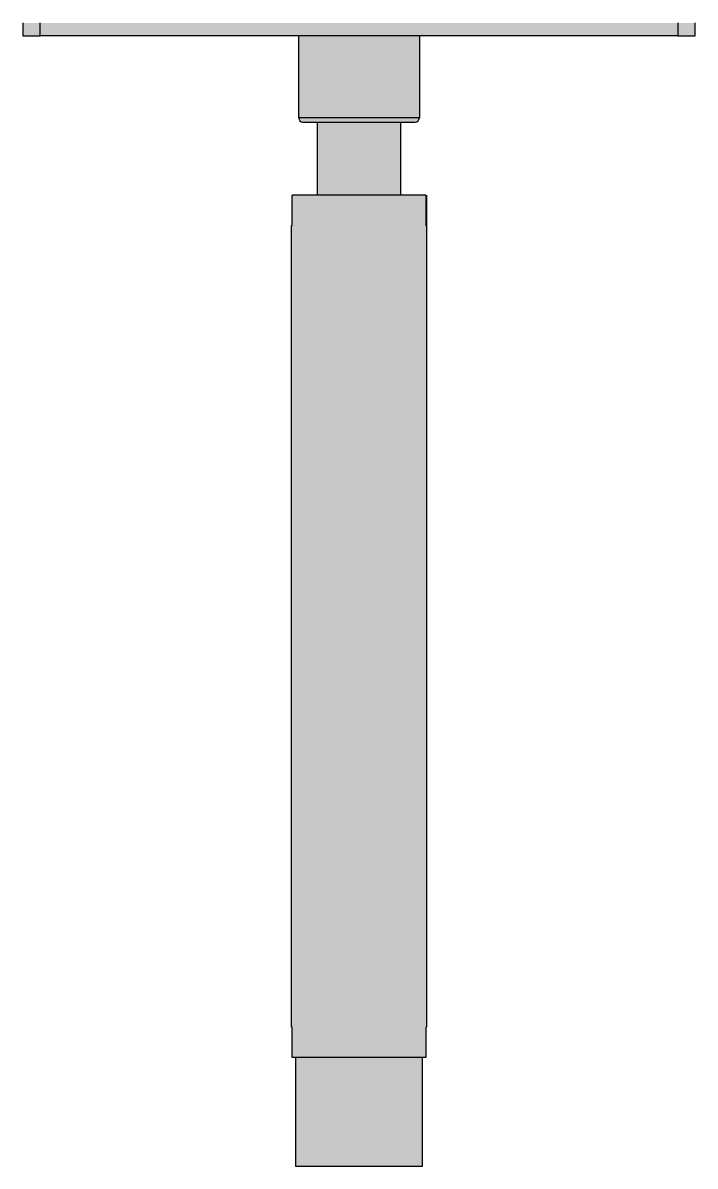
# Model space of a CAD drawing. Header units: millimetres. Extents: x 0 to 23312, y -3206 to 11448.
# Drawn here: x 12448.6 to 12526.6, y 10659.7 to 10792.3 of the extents above; entities that cross this region are included whole.
import ezdxf

# ---------------------------------------------------------------- set-up
doc = ezdxf.new("R2010")
doc.units = ezdxf.units.MM
doc.header["$LTSCALE"] = 10

msp = doc.modelspace()

# ---------------------------------------------------------------- hatches: boundary and pattern name
h = msp.add_hatch(color=253)
h.dxf.hatch_style = 1
h.paths.add_polyline_path([(12448.606, 10792.256), (12450.606, 10792.256), (12450.606, 10790.756), (12448.606, 10790.756)])
h.paths.add_polyline_path([(12450.606, 10792.256), (12503.206, 10792.256), (12503.206, 10790.756), (12450.606, 10790.756)])
h.paths.add_polyline_path([(12503.206, 10792.256), (12506.106, 10792.256), (12506.106, 10790.756), (12503.206, 10790.756)])
h.paths.add_polyline_path([(12506.106, 10792.256), (12526.606, 10792.256), (12526.606, 10790.756), (12506.106, 10790.756)])
h.paths.add_polyline_path([(12480.606, 10790.756), (12494.606, 10790.756), (12494.606, 10781.256), (12480.606, 10781.256)])
edge = h.paths.add_edge_path()
edge.add_line((12480.606, 10781.256), (12494.606, 10781.256))
edge.add_arc((12494.106, 10781.256), 0.5, -90, 0, ccw=False)
edge.add_line((12494.106, 10780.756), (12481.106, 10780.756))
edge.add_arc((12481.106, 10781.256), 0.5, 180, 270, ccw=False)
h.paths.add_polyline_path([(12482.806, 10780.756), (12492.406, 10780.756), (12492.406, 10772.256), (12482.806, 10772.256)])
h.paths.add_polyline_path([(12495.456, 10772.256), (12495.456, 10672.256)], flags=16)
h.paths.add_polyline_path([(12495.456, 10768.756), (12495.363, 10768.756), (12495.363, 10772.256), (12495.456, 10772.256), (12495.456, 10672.256), (12495.378, 10672.256), (12495.378, 10675.756), (12495.456, 10675.756)], flags=17)
h.paths.add_polyline_path([(12479.756, 10768.756), (12479.848, 10768.756), (12479.848, 10772.256), (12495.363, 10772.256), (12495.363, 10768.756), (12495.456, 10768.756), (12495.456, 10675.756), (12495.378, 10675.756), (12495.378, 10672.256), (12479.833, 10672.256), (12479.833, 10675.756), (12479.756, 10675.756)])
h = msp.add_hatch(color=253)
h.dxf.hatch_style = 1
h.paths.add_polyline_path([(12480.256, 10672.256), (12494.956, 10672.256), (12494.956, 10659.656), (12480.256, 10659.656)])

# ---------------------------------------------------------------- linework, layer by layer
at = {"color": 251, "linetype": 'Continuous'}
for p, q in [((12448.606, 10792.256), (12448.606, 10790.756)), ((12450.606, 10790.756), (12450.606, 10792.256)), ((12524.606, 10792.256), (12524.606, 10790.756)), ((12526.606, 10790.756), (12526.606, 10792.256)), ((12448.606, 10790.756), (12450.606, 10790.756)), ((12524.606, 10790.756), (12450.606, 10790.756)), ((12480.606, 10781.256), (12480.606, 10790.756)), ((12494.606, 10790.756), (12494.606, 10781.256)), ((12524.606, 10790.756), (12526.606, 10790.756)), ((12494.606, 10781.256), (12480.606, 10781.256)), ((12481.106, 10780.756), (12494.106, 10780.756)), ((12482.806, 10772.256), (12482.806, 10780.756)), ((12492.406, 10780.756), (12492.406, 10772.256)), ((12479.848, 10768.756), (12479.848, 10772.256)), ((12495.363, 10772.256), (12479.848, 10772.256)), ((12495.363, 10772.256), (12495.363, 10768.756)), ((12495.456, 10772.256), (12495.456, 10675.756)), ((12479.756, 10675.756), (12479.756, 10768.756)), ((12479.756, 10768.756), (12479.848, 10768.756)), ((12495.363, 10768.756), (12495.456, 10768.756)), ((12495.456, 10768.756), (12495.456, 10675.756)), ((12479.833, 10675.756), (12479.756, 10675.756)), ((12479.833, 10672.256), (12479.833, 10675.756)), ((12495.378, 10675.756), (12495.378, 10672.256)), ((12495.456, 10675.756), (12495.378, 10675.756)), ((12495.378, 10672.256), (12479.833, 10672.256))]:
    msp.add_line(p, q, dxfattribs=at)
msp.add_lwpolyline([(12480.256, 10672.256), (12480.256, 10659.656), (12494.956, 10659.656), (12494.956, 10672.256)], dxfattribs=at)
for centre, start, end in [((12481.106, 10781.256), 180, 270), ((12494.106, 10781.256), 270, 0)]:
    msp.add_arc(centre, 0.5, start, end, dxfattribs=at)

doc.saveas('drawing.dxf')
